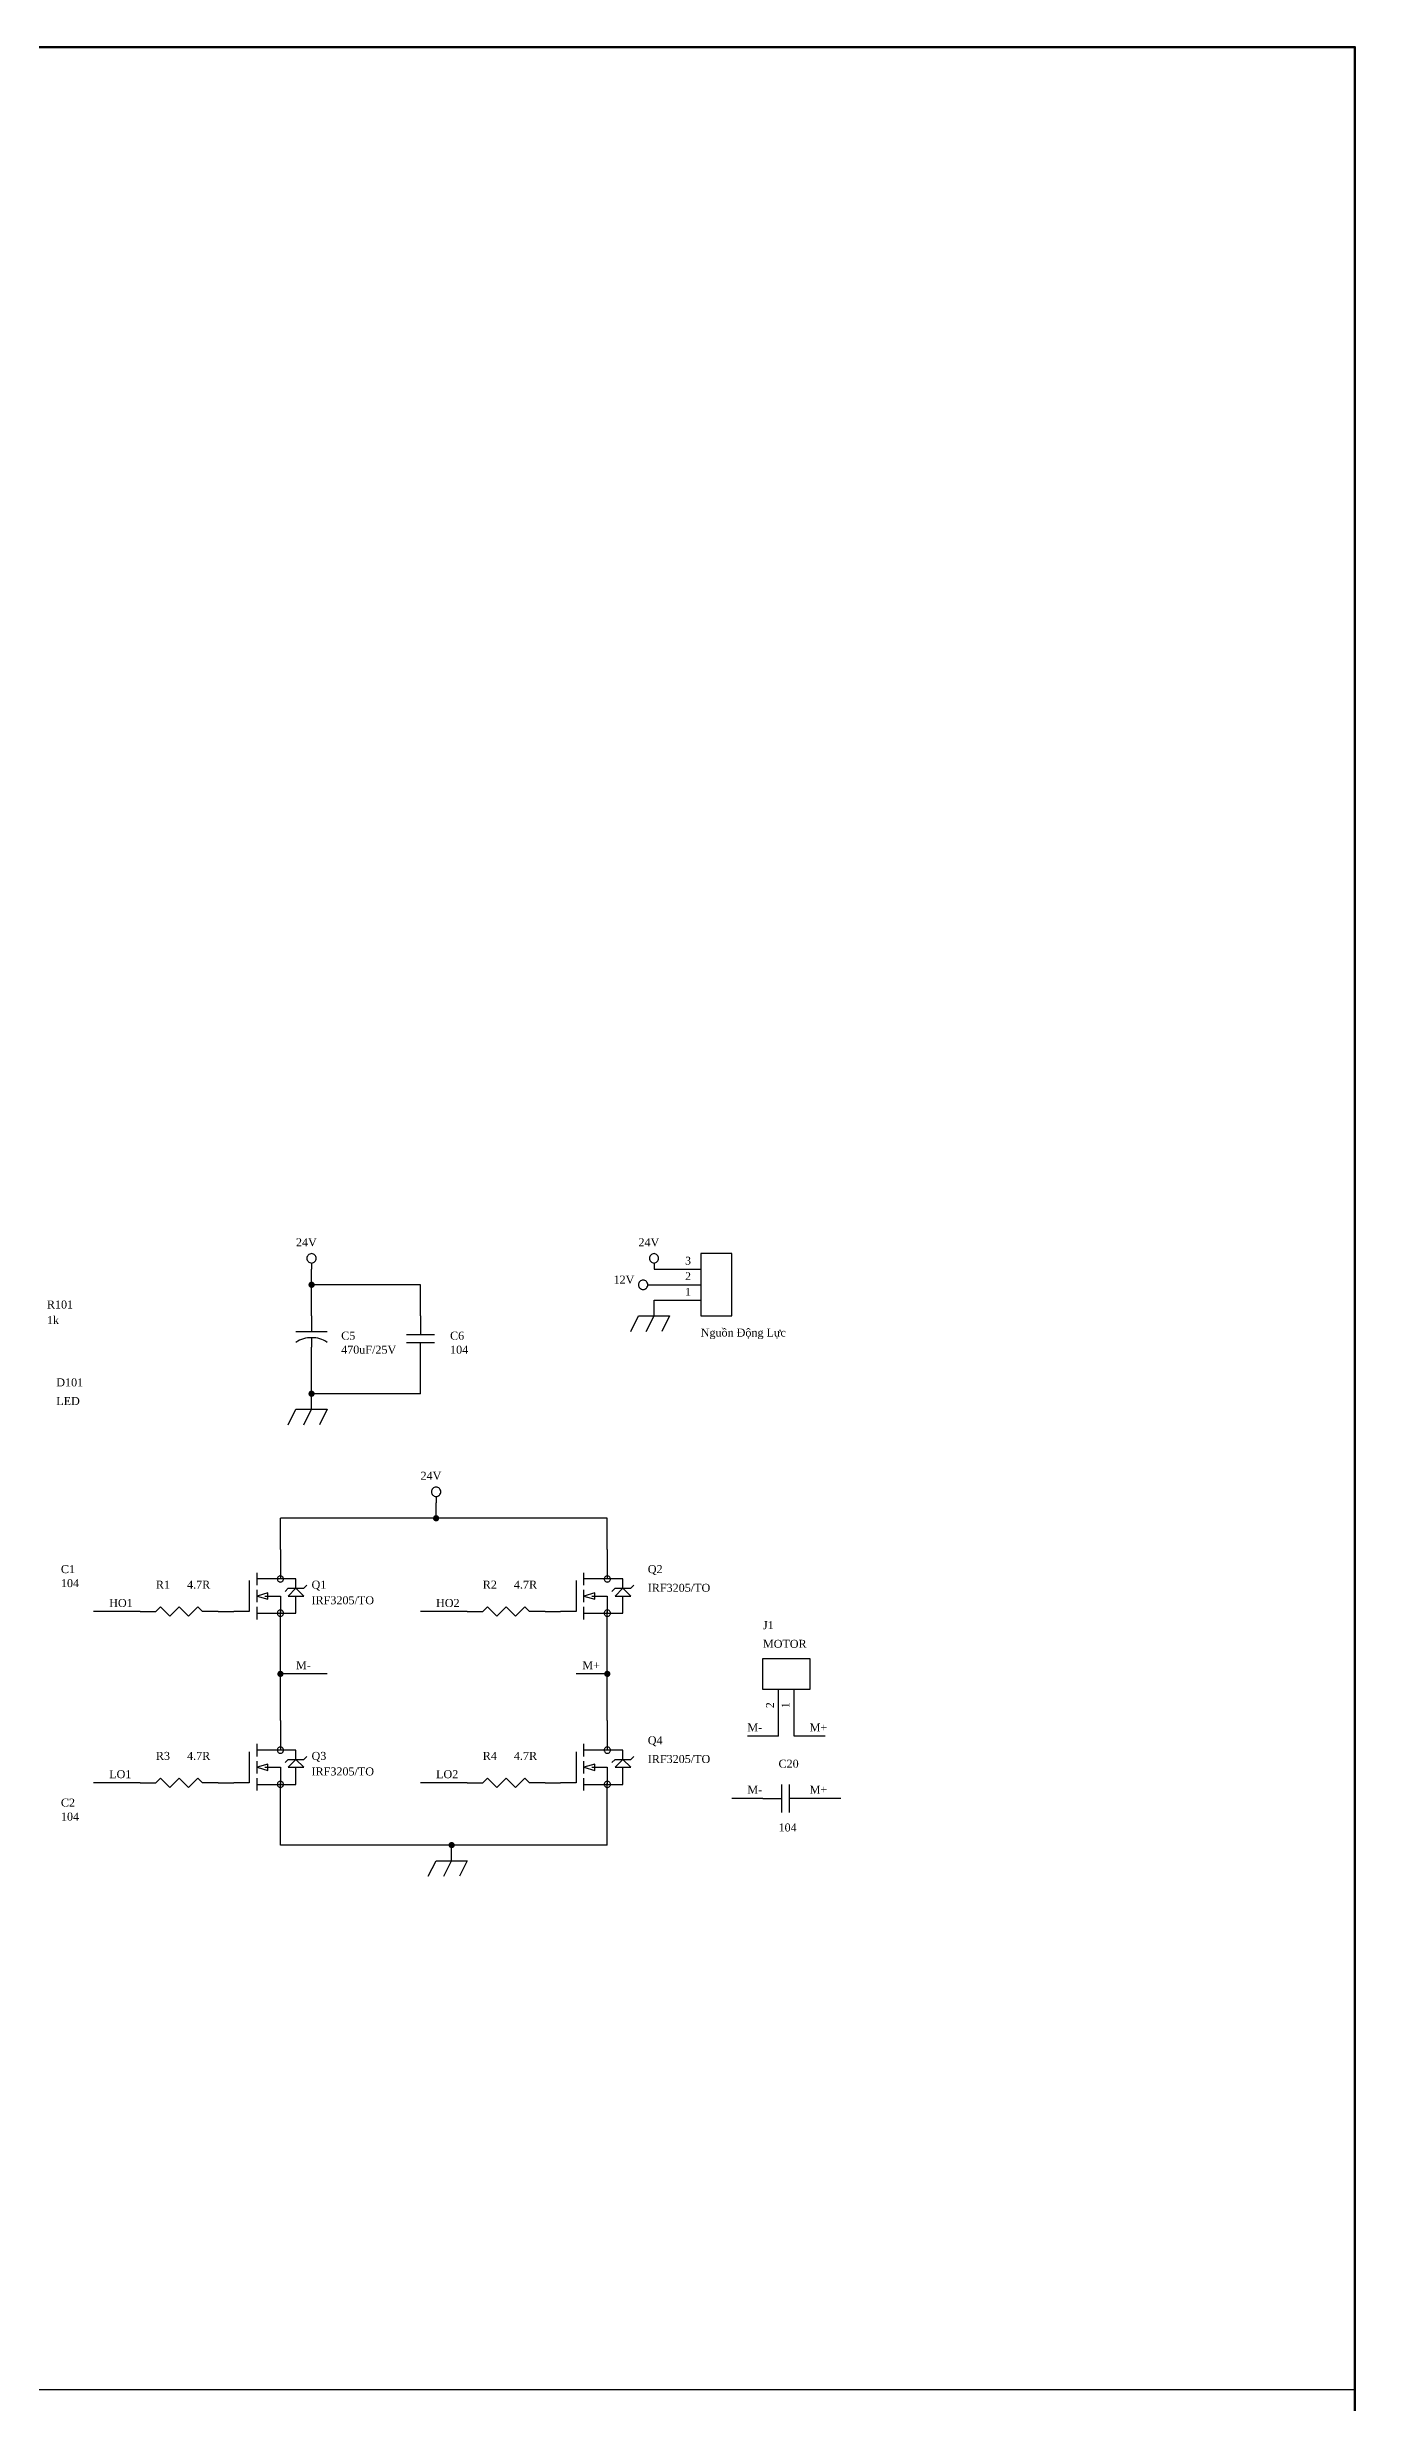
# Model space of a CAD drawing. Header units: inches. Extents: x 10 to 2893, y 8 to 851.
# Drawn here: x 964.5 to 1199.2, y 427.6 to 850.5 of the extents above; entities that cross this region are included whole.
import ezdxf

# ---------------------------------------------------------------- set-up
doc = ezdxf.new("R2010")
doc.units = ezdxf.units.IN
doc.header["$MEASUREMENT"] = 0
doc.layers.add('net dam', color=7, linetype='Continuous', lineweight=35)
for name, color, linetype in [('PARTS', 7, 'Continuous'), ('PARTTEXT', 7, 'Continuous'), ('WIRE', 7, 'Continuous'), ('WIRETEXT', 7, 'Continuous')]:
    doc.layers.add(name, color=color, linetype=linetype)
doc.styles.get("Standard").update_dxf_attribs({"font": 'times_0.ttf'})

msp = doc.modelspace()

# ---------------------------------------------------------------- linework, layer by layer
msp.add_line((10.23, 430), (1199.23, 430))
at = {"layer": 'net dam', "color": 7, "lineweight": 60}
msp.add_lwpolyline([(10.23, 9.5), (10.23, 850.5), (1199.23, 850.5), (1199.23, 9.5), (10.23, 9.5)], close=True, dxfattribs=at)
at = {"layer": 'PARTS'}
for p, q in [((1073.43, 631.11), (1081.81, 631.11)), ((1073.43, 628.32), (1081.81, 628.32)), ((1011.96, 622.73), (1011.96, 619.94)), ((1031.52, 622.73), (1031.52, 619.94)), ((1073.43, 625.53), (1081.81, 625.53)), ((1011.96, 614.35), (1011.96, 617.14)), ((1031.52, 614.35), (1031.52, 617.14)), ((1006.37, 580.82), (1006.37, 578.03)), ((1065.04, 580.82), (1065.04, 578.03)), ((981.22, 569.65), (984.02, 569.65)), ((995.19, 569.65), (992.4, 569.65)), ((995.19, 569.65), (997.99, 569.65)), ((1006.37, 564.06), (1006.37, 566.85)), ((1039.9, 569.65), (1042.69, 569.65)), ((1053.87, 569.65), (1051.07, 569.65)), ((1053.87, 569.65), (1056.66, 569.65)), ((1065.04, 564.06), (1065.04, 566.85)), ((1095.78, 547.29), (1095.78, 555.68)), ((1098.57, 547.29), (1098.57, 555.68)), ((1006.37, 550.09), (1006.37, 547.29)), ((1065.04, 550.09), (1065.04, 547.29)), ((981.22, 538.91), (984.02, 538.91)), ((995.19, 538.91), (992.4, 538.91)), ((995.19, 538.91), (997.99, 538.91)), ((1039.9, 538.91), (1042.69, 538.91)), ((1053.87, 538.91), (1051.07, 538.91)), ((1053.87, 538.91), (1056.66, 538.91)), ((1006.37, 533.32), (1006.37, 536.12)), ((1065.04, 533.32), (1065.04, 536.12)), ((1092.98, 536.12), (1095.78, 536.12)), ((1101.37, 536.12), (1098.57, 536.12))]:
    msp.add_line(p, q, dxfattribs=at)
for points in [[(1012.8, 633.07, 0.0985), (1012.73, 633.39, 0.0985), (1012.55, 633.66, 0.0985), (1012.28, 633.84, 0.0985), (1011.96, 633.91, 0.0985), (1011.64, 633.84, 0.0985), (1011.37, 633.66, 0.0985), (1011.18, 633.39, 0.0985), (1011.12, 633.07, 0.0985), (1011.18, 632.75, 0.0985), (1011.37, 632.48, 0.0985), (1011.64, 632.3, 0.0985), (1011.96, 632.23, 0.0985), (1012.28, 632.3, 0.0985), (1012.55, 632.48, 0.0985), (1012.73, 632.75, 0.0985)], [(1074.26, 633.07, 0.0985), (1074.2, 633.39, 0.0985), (1074.02, 633.66, 0.0985), (1073.75, 633.84, 0.0985), (1073.43, 633.91, 0.0985), (1073.11, 633.84, 0.0985), (1072.83, 633.66, 0.0985), (1072.65, 633.39, 0.0985), (1072.59, 633.07, 0.0985), (1072.65, 632.75, 0.0985), (1072.83, 632.48, 0.0985), (1073.11, 632.3, 0.0985), (1073.43, 632.23, 0.0985), (1073.75, 632.3, 0.0985), (1074.02, 632.48, 0.0985), (1074.2, 632.75, 0.0985)], [(1072.31, 628.32, 0.0985), (1072.24, 628.64, 0.0985), (1072.06, 628.91, 0.0985), (1071.79, 629.09, 0.0985), (1071.47, 629.16, 0.0985), (1071.15, 629.09, 0.0985), (1070.88, 628.91, 0.0985), (1070.7, 628.64, 0.0985), (1070.63, 628.32, 0.0985), (1070.7, 628, 0.0985), (1070.88, 627.73, 0.0985), (1071.15, 627.55, 0.0985), (1071.47, 627.48, 0.0985), (1071.79, 627.55, 0.0985), (1072.06, 627.73, 0.0985), (1072.24, 628, 0.0985)], [(1035.15, 591.16, 0.0985), (1035.08, 591.48, 0.0985), (1034.9, 591.75, 0.0985), (1034.63, 591.93, 0.0985), (1034.31, 592, 0.0985), (1033.99, 591.93, 0.0985), (1033.72, 591.75, 0.0985), (1033.54, 591.48, 0.0985), (1033.47, 591.16, 0.0985), (1033.54, 590.84, 0.0985), (1033.72, 590.57, 0.0985), (1033.99, 590.39, 0.0985), (1034.31, 590.32, 0.0985), (1034.63, 590.39, 0.0985), (1034.9, 590.57, 0.0985), (1035.08, 590.84, 0.0985)], [(1006.93, 575.51, 0.0985), (1006.89, 575.73, 0.0985), (1006.77, 575.91, 0.0985), (1006.58, 576.03, 0.0985), (1006.37, 576.07, 0.0985), (1006.16, 576.03, 0.0985), (1005.98, 575.91, 0.0985), (1005.85, 575.73, 0.0985), (1005.81, 575.51, 0.0985), (1005.85, 575.3, 0.0985), (1005.98, 575.12, 0.0985), (1006.16, 575, 0.0985), (1006.37, 574.96, 0.0985), (1006.58, 575, 0.0985), (1006.77, 575.12, 0.0985), (1006.89, 575.3, 0.0985)], [(1065.6, 575.51, 0.0985), (1065.56, 575.73, 0.0985), (1065.44, 575.91, 0.0985), (1065.26, 576.03, 0.0985), (1065.04, 576.07, 0.0985), (1064.83, 576.03, 0.0985), (1064.65, 575.91, 0.0985), (1064.53, 575.73, 0.0985), (1064.49, 575.51, 0.0985), (1064.53, 575.3, 0.0985), (1064.65, 575.12, 0.0985), (1064.83, 575, 0.0985), (1065.04, 574.96, 0.0985), (1065.26, 575, 0.0985), (1065.44, 575.12, 0.0985), (1065.56, 575.3, 0.0985)], [(1006.93, 569.37, 0.0985), (1006.89, 569.58, 0.0985), (1006.77, 569.76, 0.0985), (1006.58, 569.88, 0.0985), (1006.37, 569.93, 0.0985), (1006.16, 569.88, 0.0985), (1005.98, 569.76, 0.0985), (1005.85, 569.58, 0.0985), (1005.81, 569.37, 0.0985), (1005.85, 569.15, 0.0985), (1005.98, 568.97, 0.0985), (1006.16, 568.85, 0.0985), (1006.37, 568.81, 0.0985), (1006.58, 568.85, 0.0985), (1006.77, 568.97, 0.0985), (1006.89, 569.15, 0.0985)], [(1065.6, 569.37, 0.0985), (1065.56, 569.58, 0.0985), (1065.44, 569.76, 0.0985), (1065.26, 569.88, 0.0985), (1065.04, 569.93, 0.0985), (1064.83, 569.88, 0.0985), (1064.65, 569.76, 0.0985), (1064.53, 569.58, 0.0985), (1064.49, 569.37, 0.0985), (1064.53, 569.15, 0.0985), (1064.65, 568.97, 0.0985), (1064.83, 568.85, 0.0985), (1065.04, 568.81, 0.0985), (1065.26, 568.85, 0.0985), (1065.44, 568.97, 0.0985), (1065.56, 569.15, 0.0985)], [(1006.93, 544.78, 0.0985), (1006.89, 544.99, 0.0985), (1006.77, 545.18, 0.0985), (1006.58, 545.3, 0.0985), (1006.37, 545.34, 0.0985), (1006.16, 545.3, 0.0985), (1005.98, 545.18, 0.0985), (1005.85, 544.99, 0.0985), (1005.81, 544.78, 0.0985), (1005.85, 544.57, 0.0985), (1005.98, 544.38, 0.0985), (1006.16, 544.26, 0.0985), (1006.37, 544.22, 0.0985), (1006.58, 544.26, 0.0985), (1006.77, 544.38, 0.0985), (1006.89, 544.57, 0.0985)], [(1065.6, 544.78, 0.0985), (1065.56, 544.99, 0.0985), (1065.44, 545.18, 0.0985), (1065.26, 545.3, 0.0985), (1065.04, 545.34, 0.0985), (1064.83, 545.3, 0.0985), (1064.65, 545.18, 0.0985), (1064.53, 544.99, 0.0985), (1064.49, 544.78, 0.0985), (1064.53, 544.57, 0.0985), (1064.65, 544.38, 0.0985), (1064.83, 544.26, 0.0985), (1065.04, 544.22, 0.0985), (1065.26, 544.26, 0.0985), (1065.44, 544.38, 0.0985), (1065.56, 544.57, 0.0985)], [(1006.93, 538.63, 0.0985), (1006.89, 538.85, 0.0985), (1006.77, 539.03, 0.0985), (1006.58, 539.15, 0.0985), (1006.37, 539.19, 0.0985), (1006.16, 539.15, 0.0985), (1005.98, 539.03, 0.0985), (1005.85, 538.85, 0.0985), (1005.81, 538.63, 0.0985), (1005.85, 538.42, 0.0985), (1005.98, 538.24, 0.0985), (1006.16, 538.12, 0.0985), (1006.37, 538.07, 0.0985), (1006.58, 538.12, 0.0985), (1006.77, 538.24, 0.0985), (1006.89, 538.42, 0.0985)], [(1065.6, 538.63, 0.0985), (1065.56, 538.85, 0.0985), (1065.44, 539.03, 0.0985), (1065.26, 539.15, 0.0985), (1065.04, 539.19, 0.0985), (1064.83, 539.15, 0.0985), (1064.65, 539.03, 0.0985), (1064.53, 538.85, 0.0985), (1064.49, 538.63, 0.0985), (1064.53, 538.42, 0.0985), (1064.65, 538.24, 0.0985), (1064.83, 538.12, 0.0985), (1065.04, 538.07, 0.0985), (1065.26, 538.12, 0.0985), (1065.44, 538.24, 0.0985), (1065.56, 538.42, 0.0985)]]:
    msp.add_lwpolyline(points, format="xyb", close=True, dxfattribs=at)
for points in [[(1011.96, 632.23), (1011.96, 631.11)], [(1073.43, 632.23), (1073.43, 631.11)], [(1072.31, 628.32), (1073.43, 628.32)], [(1069.24, 619.94), (1070.63, 622.73)], [(1070.63, 622.73), (1076.22, 622.73)], [(1072.03, 619.94), (1073.43, 622.73)], [(1076.22, 622.73), (1074.82, 619.94)], [(1009.16, 619.94), (1014.75, 619.94)], [(1011.96, 618.82), (1011.96, 617.14)], [(1029, 619.38), (1034.03, 619.38)], [(1029, 617.98), (1034.03, 617.98)], [(1031.52, 619.94), (1031.52, 619.38)], [(1031.52, 617.14), (1031.52, 617.98)], [(1007.77, 603.17), (1009.16, 605.97)], [(1009.16, 605.97), (1014.75, 605.97)], [(1010.56, 603.17), (1011.96, 605.97)], [(1014.75, 605.97), (1013.36, 603.17)], [(1034.31, 590.32), (1034.31, 589.2)], [(1000.78, 575.23), (1000.78, 569.65)], [(1002.18, 574.4), (1002.18, 576.63)], [(1009.16, 575.51), (1002.18, 575.51)], [(1006.37, 578.03), (1006.37, 575.51)], [(1009.16, 573.84), (1009.16, 575.51)], [(1059.46, 575.23), (1059.46, 569.65)], [(1060.85, 574.4), (1060.85, 576.63)], [(1067.84, 575.51), (1060.85, 575.51)], [(1065.04, 578.03), (1065.04, 575.51)], [(1067.84, 573.84), (1067.84, 575.51)], [(1002.18, 571.32), (1002.18, 573.56)], [(1003.58, 572.44), (1006.37, 572.44)], [(1006.37, 572.44), (1006.37, 569.37)], [(1007.21, 573.28), (1007.77, 573.84)], [(1007.77, 573.84), (1010.56, 573.84)], [(1009.16, 569.37), (1009.16, 572.44)], [(1010.56, 573.84), (1011.12, 574.4)], [(1060.85, 571.32), (1060.85, 573.56)], [(1062.25, 572.44), (1065.04, 572.44)], [(1065.04, 572.44), (1065.04, 569.37)], [(1065.88, 573.28), (1066.44, 573.84)], [(1066.44, 573.84), (1069.24, 573.84)], [(1067.84, 569.37), (1067.84, 572.44)], [(1069.24, 573.84), (1069.79, 574.4)], [(984.02, 569.65), (984.86, 570.48)], [(984.86, 570.48), (986.53, 568.81)], [(986.53, 568.81), (988.21, 570.48)], [(988.21, 570.48), (989.89, 568.81)], [(989.89, 568.81), (991.56, 570.48)], [(991.56, 570.48), (992.4, 569.65)], [(1000.78, 569.65), (997.99, 569.65)], [(1002.18, 568.25), (1002.18, 570.48)], [(1002.18, 569.37), (1009.16, 569.37)], [(1006.37, 566.85), (1006.37, 569.65)], [(1042.69, 569.65), (1043.53, 570.48)], [(1043.53, 570.48), (1045.21, 568.81)], [(1045.21, 568.81), (1046.88, 570.48)], [(1046.88, 570.48), (1048.56, 568.81)], [(1048.56, 568.81), (1050.24, 570.48)], [(1050.24, 570.48), (1051.07, 569.65)], [(1059.46, 569.65), (1056.66, 569.65)], [(1060.85, 568.25), (1060.85, 570.48)], [(1060.85, 569.37), (1067.84, 569.37)], [(1065.04, 566.85), (1065.04, 569.65)], [(1002.18, 543.66), (1002.18, 545.9)], [(1006.37, 547.29), (1006.37, 544.78)], [(1060.85, 543.66), (1060.85, 545.9)], [(1065.04, 547.29), (1065.04, 544.78)], [(1000.78, 544.5), (1000.78, 538.91)], [(1009.16, 544.78), (1002.18, 544.78)], [(1002.18, 540.59), (1002.18, 542.82)], [(1003.58, 541.71), (1006.37, 541.71)], [(1006.37, 541.71), (1006.37, 538.63)], [(1007.21, 542.54), (1007.77, 543.1)], [(1007.77, 543.1), (1010.56, 543.1)], [(1009.16, 543.1), (1009.16, 544.78)], [(1009.16, 538.63), (1009.16, 541.71)], [(1010.56, 543.1), (1011.12, 543.66)], [(1059.46, 544.5), (1059.46, 538.91)], [(1067.84, 544.78), (1060.85, 544.78)], [(1060.85, 540.59), (1060.85, 542.82)], [(1062.25, 541.71), (1065.04, 541.71)], [(1065.04, 541.71), (1065.04, 538.63)], [(1065.88, 542.54), (1066.44, 543.1)], [(1066.44, 543.1), (1069.24, 543.1)], [(1067.84, 543.1), (1067.84, 544.78)], [(1067.84, 538.63), (1067.84, 541.71)], [(1069.24, 543.1), (1069.79, 543.66)], [(984.02, 538.91), (984.86, 539.75)], [(984.86, 539.75), (986.53, 538.07)], [(986.53, 538.07), (988.21, 539.75)], [(988.21, 539.75), (989.89, 538.07)], [(989.89, 538.07), (991.56, 539.75)], [(991.56, 539.75), (992.4, 538.91)], [(1000.78, 538.91), (997.99, 538.91)], [(1002.18, 537.52), (1002.18, 539.75)], [(1002.18, 538.63), (1009.16, 538.63)], [(1006.37, 536.12), (1006.37, 538.91)], [(1042.69, 538.91), (1043.53, 539.75)], [(1043.53, 539.75), (1045.21, 538.07)], [(1045.21, 538.07), (1046.88, 539.75)], [(1046.88, 539.75), (1048.56, 538.07)], [(1048.56, 538.07), (1050.24, 539.75)], [(1050.24, 539.75), (1051.07, 538.91)], [(1059.46, 538.91), (1056.66, 538.91)], [(1060.85, 537.52), (1060.85, 539.75)], [(1060.85, 538.63), (1067.84, 538.63)], [(1065.04, 536.12), (1065.04, 538.91)], [(1096.34, 533.6), (1096.34, 538.63)], [(1097.73, 533.6), (1097.73, 538.63)], [(1095.78, 536.12), (1096.34, 536.12)], [(1098.57, 536.12), (1097.73, 536.12)], [(1032.91, 522.15), (1034.31, 524.94)], [(1034.31, 524.94), (1039.9, 524.94)], [(1035.71, 522.15), (1037.1, 524.94)], [(1039.9, 524.94), (1038.5, 522.15)]]:
    msp.add_lwpolyline(points, dxfattribs=at)
for points in [[(1081.81, 622.73), (1087.4, 622.73), (1087.4, 633.91), (1081.81, 633.91)], [(1002.18, 572.44), (1004.13, 571.88), (1004.13, 573), (1002.18, 572.44)], [(1007.77, 572.44), (1010.56, 572.44), (1009.16, 573.84), (1007.77, 572.44)], [(1060.85, 572.44), (1062.81, 571.88), (1062.81, 573), (1060.85, 572.44)], [(1066.44, 572.44), (1069.24, 572.44), (1067.84, 573.84), (1066.44, 572.44)], [(1092.98, 555.68), (1092.98, 561.26), (1101.37, 561.26), (1101.37, 555.68)], [(1002.18, 541.71), (1004.13, 541.15), (1004.13, 542.27), (1002.18, 541.71)], [(1007.77, 541.71), (1010.56, 541.71), (1009.16, 543.1), (1007.77, 541.71)], [(1060.85, 541.71), (1062.81, 541.15), (1062.81, 542.27), (1060.85, 541.71)], [(1066.44, 541.71), (1069.24, 541.71), (1067.84, 543.1), (1066.44, 541.71)]]:
    msp.add_lwpolyline(points, close=True, dxfattribs=at)
for points in [[(1011.96, 618.82, 0.1654), (1009.16, 617.98)], [(1014.75, 617.98, 0.1654), (1011.96, 618.82)]]:
    msp.add_lwpolyline(points, format="xyb", dxfattribs=at)
at = {"layer": 'WIRE'}
for points in [[(1011.96, 628.32), (1011.96, 631.11)], [(1011.96, 622.73), (1011.96, 628.32)], [(1031.52, 628.32), (1011.96, 628.32)], [(1031.52, 622.73), (1031.52, 628.32)], [(1073.43, 622.73), (1073.43, 625.53)], [(1011.96, 608.76), (1011.96, 614.35)], [(1031.52, 608.76), (1031.52, 614.35)], [(1011.96, 605.97), (1011.96, 608.76)], [(1031.52, 608.76), (1011.96, 608.76)], [(1034.31, 586.41), (1034.31, 589.2)], [(1034.31, 586.41), (1006.37, 586.41)], [(1006.37, 580.82), (1006.37, 586.41)], [(1065.04, 586.41), (1034.31, 586.41)], [(1065.04, 580.82), (1065.04, 586.41)], [(981.22, 569.65), (972.84, 569.65)], [(1039.9, 569.65), (1031.52, 569.65)], [(1006.37, 558.47), (1006.37, 564.06)], [(1065.04, 558.47), (1065.04, 564.06)], [(1006.37, 550.09), (1006.37, 558.47)], [(1014.75, 558.47), (1006.37, 558.47)], [(1065.04, 558.47), (1059.46, 558.47)], [(1065.04, 550.09), (1065.04, 558.47)], [(1095.78, 547.29), (1090.19, 547.29)], [(1104.16, 547.29), (1098.57, 547.29)], [(981.22, 538.91), (972.84, 538.91)], [(1039.9, 538.91), (1031.52, 538.91)], [(1006.37, 527.74), (1006.37, 533.32)], [(1065.04, 527.74), (1065.04, 533.32)], [(1092.98, 536.12), (1087.4, 536.12)], [(1106.95, 536.12), (1101.37, 536.12)], [(1037.1, 527.74), (1006.37, 527.74)], [(1065.04, 527.74), (1037.1, 527.74)], [(1037.1, 524.94), (1037.1, 527.74)]]:
    msp.add_lwpolyline(points, dxfattribs=at)
at = {"layer": 'WIRE', "const_width": 0.559}
for points in [[(1011.68, 628.32, 1), (1012.24, 628.32, 1)], [(1011.68, 608.76, 1), (1012.24, 608.76, 1)], [(1034.03, 586.41, 1), (1034.59, 586.41, 1)], [(1006.09, 558.47, 1), (1006.65, 558.47, 1)], [(1064.76, 558.47, 1), (1065.32, 558.47, 1)], [(1036.82, 527.74, 1), (1037.38, 527.74, 1)]]:
    msp.add_lwpolyline(points, format="xyb", close=True, dxfattribs=at)

# ---------------------------------------------------------------- texts
at = {"layer": 'PARTS'}
for s, p in [('2', (1079.01, 629.16)), ('3', (1079.01, 631.95)), ('1', (1079.01, 626.36))]:
    msp.add_text(s, height=1.4, dxfattribs=at).set_placement(p)
for s, p in [('2', (1094.94, 552.32)), ('1', (1097.73, 552.32))]:
    msp.add_text(s, height=1.4, rotation=90, dxfattribs=at).set_placement(p)
at = {"layer": 'PARTTEXT'}
for s, height, p in [('24V', 1.436, (1009.16, 635.23)), ('24V', 1.436, (1070.63, 635.23)), ('12V', 1.436, (1066.16, 628.53)), ('R101', 1.436, (964.46, 624.06)), ('1k', 1.436, (964.46, 621.26)), ('C5', 1.436, (1017.27, 618.47)), ('C6', 1.436, (1036.82, 618.47)), ('Nguồn Động Lực', 1.4363, (1081.81, 619.03)), ('470uF/25V', 1.436, (1017.27, 615.95)), ('104', 1.436, (1036.82, 615.95)), ('D101', 1.436, (966.14, 610.09)), ('LED', 1.436, (966.14, 606.73)), ('24V', 1.436, (1031.52, 593.32)), ('C1', 1.436, (966.97, 576.56)), ('104', 1.436, (966.97, 574.04)), ('R1', 1.436, (984.02, 573.77)), ('4.7R', 1.436, (989.61, 573.77)), ('Q1', 1.436, (1011.96, 573.77)), ('R2', 1.436, (1042.69, 573.77)), ('4.7R', 1.436, (1048.28, 573.77)), ('Q2', 1.436, (1072.31, 576.56)), ('IRF3205/TO', 1.436, (1011.96, 570.97)), ('IRF3205/TO', 1.436, (1072.31, 573.21)), ('J1', 1.436, (1092.98, 566.5)), ('MOTOR', 1.436, (1092.98, 563.15)), ('Q4', 1.436, (1072.31, 545.83)), ('R3', 1.436, (984.02, 543.03)), ('4.7R', 1.436, (989.61, 543.03)), ('IRF3205/TO', 1.436, (1011.96, 540.24)), ('Q3', 1.436, (1011.96, 543.03)), ('R4', 1.436, (1042.69, 543.03)), ('4.7R', 1.436, (1048.28, 543.03)), ('IRF3205/TO', 1.436, (1072.31, 542.47)), ('C20', 1.436, (1095.78, 541.63)), ('C2', 1.436, (966.97, 534.65)), ('104', 1.436, (966.97, 532.13)), ('104', 1.436, (1095.78, 530.18))]:
    msp.add_text(s, height=height, dxfattribs=at).set_placement(p)
at = {"layer": 'WIRETEXT'}
for s, p in [('HO1', (975.64, 570.48)), ('HO2', (1034.31, 570.48)), ('M-', (1009.16, 559.31)), ('M+', (1060.57, 559.31)), ('M-', (1090.19, 548.13)), ('M+', (1101.37, 548.13)), ('LO1', (975.64, 539.75)), ('LO2', (1034.31, 539.75)), ('M-', (1090.19, 536.96)), ('M+', (1101.37, 536.96))]:
    msp.add_text(s, height=1.436, dxfattribs=at).set_placement(p)

doc.saveas('drawing.dxf')
